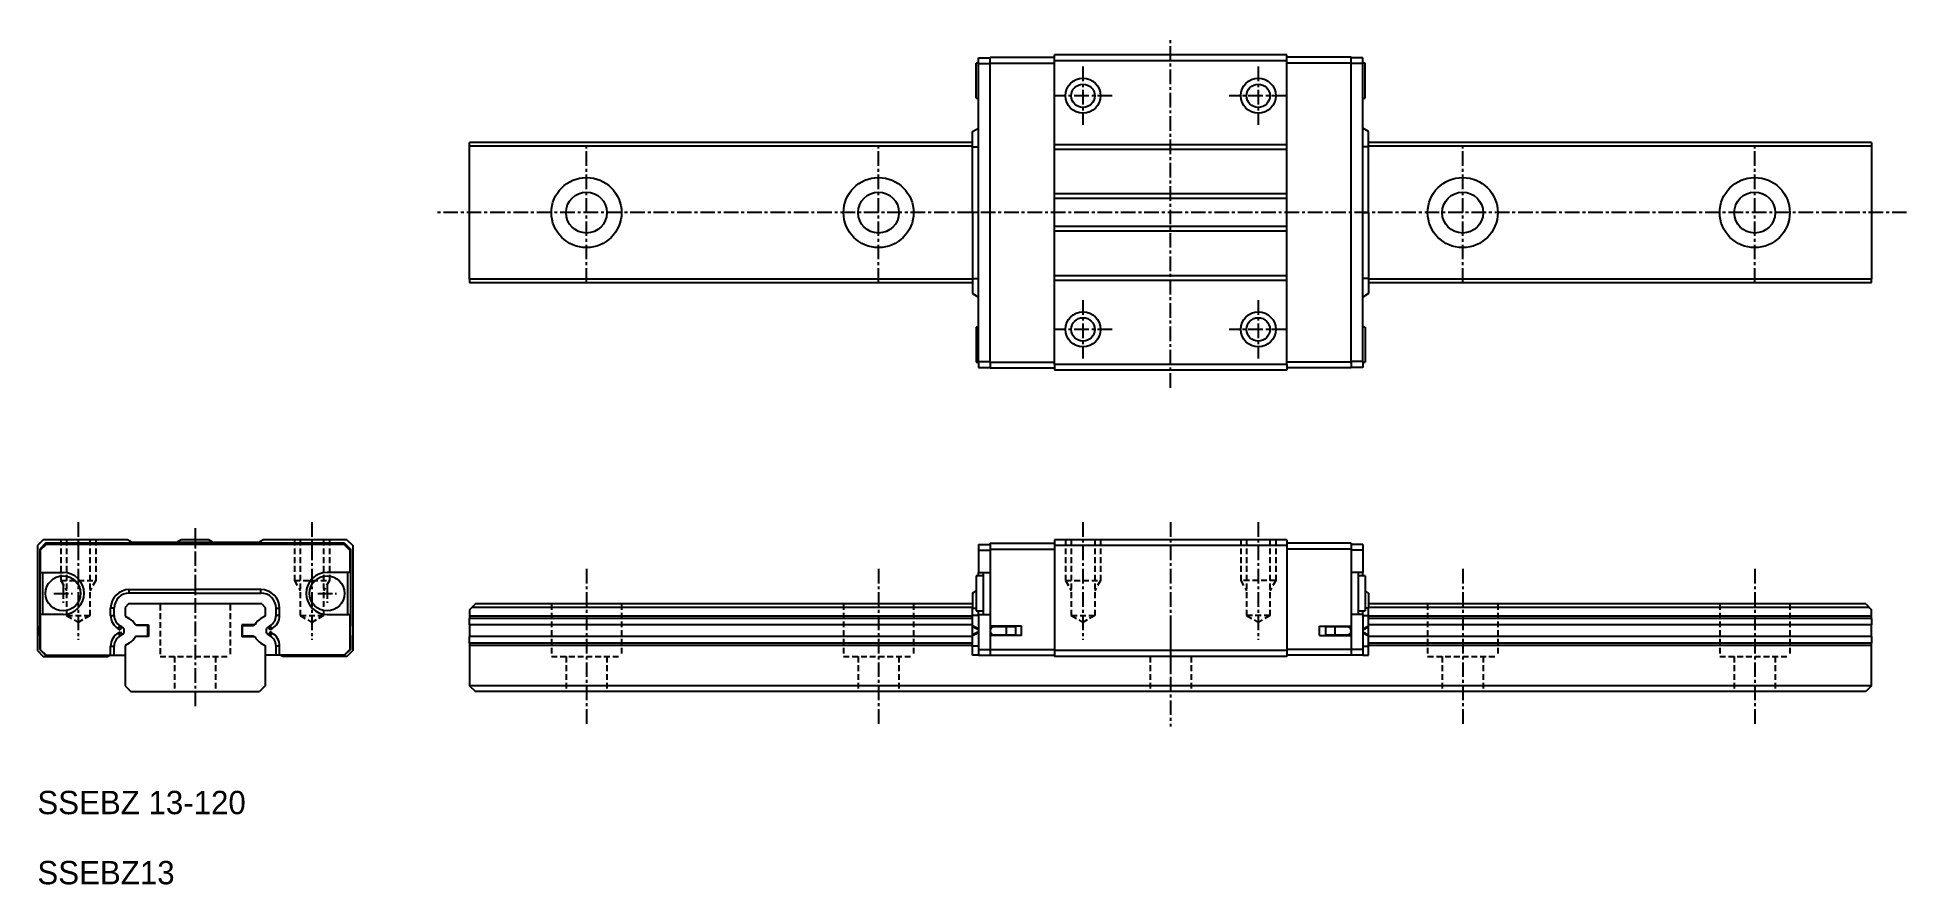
# Model space of a CAD drawing. Extents: x 10 to 170, y 10 to 83.
import ezdxf

# ---------------------------------------------------------------- set-up
doc = ezdxf.new("R2010")
doc.units = 0
doc.linetypes.add('CENTER', pattern=[2, 1.25, -0.25, 0.25, -0.25])
doc.linetypes.add('DASHED', pattern=[0.75, 0.5, -0.25])
doc.layers.get('0').update_dxf_attribs({"linetype": 'CONTINUOUS'})
doc.layers.add('CENTER', color=1, linetype='CENTER')

msp = doc.modelspace()

# ---------------------------------------------------------------- linework, layer by layer
at = {"color": 7, "linetype": 'CONTINUOUS'}
for p, q in [((90.35, 77.3), (90.35, 80.3)), ((90.55, 80.3), (90.35, 80.3)), ((90.55, 80.75), (91.55, 80.75)), ((90.55, 80.25), (90.55, 80.75)), ((90.55, 54.75), (90.55, 80.25)), ((90.55, 80.25), (91.55, 80.25)), ((91.55, 80.8), (97.05, 80.8)), ((91.55, 80.3), (91.55, 80.8)), ((91.55, 54.7), (91.55, 80.3)), ((91.55, 80.3), (97.05, 80.3)), ((116.95, 81), (97.05, 81)), ((97.05, 80.5), (97.05, 81)), ((97.05, 54.5), (97.05, 80.5)), ((116.95, 80.5), (97.05, 80.5)), ((116.95, 80.5), (116.95, 81)), ((122.45, 80.8), (116.95, 80.8)), ((116.95, 54.5), (116.95, 80.5)), ((122.45, 80.3), (116.95, 80.3)), ((122.45, 80.3), (122.45, 80.8)), ((123.45, 80.75), (122.45, 80.75)), ((122.45, 54.7), (122.45, 80.3)), ((123.45, 80.25), (122.45, 80.25)), ((123.45, 80.25), (123.45, 80.75)), ((123.65, 80.3), (123.45, 80.3)), ((123.45, 54.75), (123.45, 80.25)), ((123.65, 77.3), (123.65, 80.3)), ((90.35, 77.3), (90.55, 77.3)), ((123.45, 77.3), (123.65, 77.3)), ((90.05, 74.43), (90.55, 74.73)), ((90.05, 73.13), (90.05, 74.43)), ((123.95, 74.43), (123.45, 74.73)), ((123.95, 73.13), (123.95, 74.43)), ((90.05, 73.5), (47, 73.5)), ((47, 73.2), (47, 73.5)), ((90.05, 73.2), (47, 73.2)), ((47, 61.8), (47, 73.2)), ((90.05, 67.5), (90.05, 73.13)), ((90.05, 73.13), (90.55, 73.13)), ((116.95, 73.3), (97.05, 73.3)), ((116.95, 72.9), (97.05, 72.9)), ((123.95, 73.13), (123.45, 73.13)), ((167, 73.5), (123.95, 73.5)), ((167, 73.2), (123.95, 73.2)), ((123.95, 67.5), (123.95, 73.13)), ((167, 73.5), (167, 73.2)), ((167, 73.2), (167, 61.8)), ((116.95, 69.1), (97.05, 69.1)), ((90.05, 67.5), (90.05, 61.87)), ((90.55, 67.5), (90.05, 67.5)), ((116.95, 68.7), (97.05, 68.7)), ((123.45, 67.5), (123.95, 67.5)), ((123.95, 67.5), (123.95, 61.87)), ((116.95, 66.3), (97.05, 66.3)), ((116.95, 65.9), (97.05, 65.9)), ((90.05, 61.8), (47, 61.8)), ((47, 61.8), (47, 61.5)), ((90.05, 61.5), (47, 61.5)), ((90.05, 61.87), (90.05, 60.57)), ((90.05, 61.87), (90.55, 61.87)), ((116.95, 62.1), (97.05, 62.1)), ((116.95, 61.7), (97.05, 61.7)), ((123.95, 61.87), (123.45, 61.87)), ((123.95, 61.87), (123.95, 60.57)), ((167, 61.8), (123.95, 61.8)), ((167, 61.5), (123.95, 61.5)), ((167, 61.5), (167, 61.8)), ((90.05, 60.57), (90.55, 60.27)), ((123.95, 60.57), (123.45, 60.27)), ((90.35, 57.7), (90.35, 54.7)), ((90.55, 57.7), (90.35, 57.7)), ((123.65, 57.7), (123.45, 57.7)), ((123.65, 57.7), (123.65, 54.7)), ((90.35, 54.7), (90.55, 54.7)), ((90.55, 54.75), (91.55, 54.75)), ((90.55, 54.75), (90.55, 54.25)), ((91.55, 54.7), (97.05, 54.7)), ((91.55, 54.7), (91.55, 54.2)), ((116.95, 54.5), (97.05, 54.5)), ((97.05, 54.5), (97.05, 54)), ((122.45, 54.7), (116.95, 54.7)), ((116.95, 54.5), (116.95, 54)), ((123.45, 54.75), (122.45, 54.75)), ((122.45, 54.7), (122.45, 54.2)), ((123.45, 54.75), (123.45, 54.25)), ((123.45, 54.7), (123.65, 54.7)), ((90.55, 54.25), (91.55, 54.25)), ((91.55, 54.2), (97.05, 54.2)), ((116.95, 54), (97.05, 54)), ((122.45, 54.2), (116.95, 54.2)), ((123.45, 54.25), (122.45, 54.25)), ((10.5, 39.5), (10, 39)), ((10, 39), (10, 30)), ((10.7, 39.2), (10.2, 38.7)), ((10.2, 38.7), (10.2, 32.1)), ((10.75, 39.1), (10.25, 38.6)), ((10.25, 38.6), (10.25, 36.7)), ((17.7, 39.5), (10.5, 39.5)), ((36.3, 39.2), (10.7, 39.2)), ((36.25, 39.1), (10.75, 39.1)), ((18.1, 39.25), (17.7, 39.5)), ((28.9, 39.25), (18.1, 39.25)), ((22.3, 39.5), (21.9, 39.25)), ((24.7, 39.5), (22.3, 39.5)), ((24.7, 39.5), (25.1, 39.25)), ((28.9, 39.25), (29.3, 39.5)), ((36.5, 39.5), (29.3, 39.5)), ((36.25, 39.1), (36.75, 38.6)), ((36.3, 39.2), (36.8, 38.7)), ((36.5, 39.5), (37, 39)), ((36.75, 38.6), (36.75, 36.7)), ((36.8, 38.7), (36.8, 32.1)), ((37, 39), (37, 30)), ((90.55, 39.1), (91.55, 39.1)), ((90.55, 39.1), (90.55, 38.6)), ((90.55, 38.6), (90.55, 36.7)), ((90.55, 38.6), (91.55, 38.6)), ((91.55, 39.2), (97.05, 39.2)), ((91.55, 39.2), (91.55, 38.7)), ((91.55, 38.7), (91.55, 32.1)), ((91.55, 38.7), (97.05, 38.7)), ((116.95, 39.5), (97.05, 39.5)), ((97.05, 39.5), (97.05, 39)), ((116.95, 39), (97.05, 39)), ((97.05, 39), (97.05, 30)), ((116.95, 39.5), (116.95, 39)), ((122.45, 39.2), (116.95, 39.2)), ((116.95, 39), (116.95, 30)), ((122.45, 38.7), (116.95, 38.7)), ((122.45, 39.2), (122.45, 38.7)), ((123.45, 39.1), (122.45, 39.1)), ((122.45, 38.7), (122.45, 32.1)), ((123.45, 38.6), (122.45, 38.6)), ((123.45, 39.1), (123.45, 38.6)), ((123.45, 38.6), (123.45, 36.7)), ((10.25, 36.7), (12.2, 36.7)), ((10.45, 36.7), (10.45, 33.1)), ((17.87, 35.23), (23.5, 35.23)), ((17.87, 34.93), (17.87, 35.23)), ((29.13, 35.23), (23.5, 35.23)), ((23.5, 35.23), (23.5, 34.93)), ((29.13, 34.93), (29.13, 35.23)), ((36.75, 36.7), (34.8, 36.7)), ((36.55, 36.7), (36.55, 33.1)), ((90.35, 36.4), (90.35, 33.4)), ((90.95, 36.4), (90.35, 36.4)), ((90.55, 36.7), (91.55, 36.7)), ((90.55, 36.4), (90.55, 36.7)), ((90.95, 36.7), (90.95, 33.1)), ((123.45, 36.7), (122.45, 36.7)), ((123.05, 36.7), (123.05, 33.1)), ((123.65, 36.4), (123.05, 36.4)), ((123.45, 36.4), (123.45, 36.7)), ((123.65, 36.4), (123.65, 33.4)), ((16.27, 33.005322), (16.27, 33.63)), ((16.57, 33.63), (16.27, 33.63)), ((16.57, 33.005322), (16.57, 33.63)), ((17.8, 34), (17.5, 33.7)), ((17.5, 33.7), (17.5, 32.964907)), ((29.2, 34), (17.8, 34)), ((23.5, 34.93), (17.87, 34.93)), ((23.5, 34.93), (29.13, 34.93)), ((29.2, 34), (29.5, 33.7)), ((29.5, 33.7), (29.5, 32.964907)), ((30.43, 33.63), (30.73, 33.63)), ((30.43, 33.005322), (30.43, 33.63)), ((30.73, 33.005322), (30.73, 33.63)), ((47.5, 34), (47, 33.5)), ((90.05, 33.7), (47.2, 33.7)), ((90.05, 34), (47.5, 34)), ((90.05, 34.93), (90.35, 35.11)), ((90.05, 34.93), (90.05, 33.63)), ((90.05, 33.63), (90.35, 33.63)), ((90.05, 33.005322), (90.05, 33.63)), ((123.95, 34.93), (123.65, 35.11)), ((123.95, 33.63), (123.65, 33.63)), ((123.95, 34.93), (123.95, 33.63)), ((166.5, 34), (123.95, 34)), ((166.8, 33.7), (123.95, 33.7)), ((123.95, 33.005322), (123.95, 33.63)), ((166.5, 34), (167, 33.5)), ((10.2, 32.1), (10.25, 32.1)), ((10.2, 31.3), (10.2, 32.1)), ((10.25, 33.1), (10.25, 30.1)), ((12.2, 33.1), (10.25, 33.1)), ((16.27, 33.005322), (16.57, 33.005322)), ((16.92, 31.879489), (17.07, 32.139296)), ((17.230883, 32.04641), (17.07, 32.139296)), ((17.080883, 31.786603), (17.230883, 32.04641)), ((17.5, 32.964907), (17.8685, 32.752154)), ((18.388805, 32.2), (19.5, 32.2)), ((18.466567, 32.200044), (18.488891, 32.150002)), ((19.45, 32.15), (18.488886, 32.15)), ((19.45, 31.25), (19.45, 32.15)), ((19.5, 32.2), (19.5, 31.2)), ((28.611195, 32.2), (27.5, 32.2)), ((27.5, 32.2), (27.5, 31.2)), ((27.55, 32.15), (28.511114, 32.15)), ((27.55, 31.25), (27.55, 32.15)), ((28.533433, 32.200044), (28.511109, 32.150002)), ((29.5, 32.964907), (29.1315, 32.752154)), ((29.769117, 32.04641), (29.93, 32.139296)), ((29.919117, 31.786603), (29.769117, 32.04641)), ((30.08, 31.879489), (29.93, 32.139296)), ((30.73, 33.005322), (30.43, 33.005322)), ((34.8, 33.1), (36.75, 33.1)), ((36.75, 33.1), (36.75, 30.1)), ((36.8, 32.1), (36.75, 32.1)), ((36.8, 31.3), (36.8, 32.1)), ((47, 33.5), (47, 32.964907)), ((90.05, 32.964907), (47, 32.964907)), ((47, 32.964907), (47, 32.752154)), ((90.05, 32.752154), (47, 32.752154)), ((47, 32.2), (47, 32.752154)), ((90.05, 32.2), (47, 32.2)), ((47, 32.2), (47, 31.2)), ((90.05, 32.139296), (90.05, 33.005322)), ((90.55, 33.005322), (90.05, 33.005322)), ((90.05, 32.04641), (90.05, 32.139296)), ((90.55, 31.879489), (90.05, 32.139296)), ((90.05, 31.35359), (90.05, 32.04641)), ((90.55, 31.786603), (90.05, 32.04641)), ((90.35, 33.4), (90.95, 33.4)), ((90.55, 33.1), (90.55, 33.4)), ((90.55, 33.1), (90.55, 30.1)), ((90.55, 33.1), (91.55, 33.1)), ((94.25, 32.1), (91.55, 32.1)), ((91.55, 32.1), (91.55, 31.3)), ((92.95, 32.05), (91.9, 32.05)), ((92.35, 32.05), (92.35, 32.1)), ((92.810586, 32.05), (92.810586, 32.1)), ((93.75, 32.05), (92.95, 32.05)), ((92.95, 31.7), (92.95, 32.05)), ((93.75, 31.7), (93.75, 32.05)), ((94.25, 31.3), (94.25, 32.1)), ((119.75, 32.1), (122.45, 32.1)), ((119.75, 31.3), (119.75, 32.1)), ((120.25, 32.05), (120.25, 31.7)), ((121.05, 32.05), (120.25, 32.05)), ((122.1, 32.05), (121.05, 32.05)), ((121.05, 32.05), (121.05, 31.7)), ((121.189414, 32.05), (121.189414, 32.1)), ((121.65, 32.05), (121.65, 32.1)), ((123.45, 33.1), (122.45, 33.1)), ((122.45, 32.1), (122.45, 31.3)), ((123.05, 33.4), (123.65, 33.4)), ((123.45, 33.1), (123.45, 33.4)), ((123.45, 33.1), (123.45, 30.1)), ((123.45, 33.005322), (123.95, 33.005322)), ((123.45, 31.879489), (123.95, 32.139296)), ((123.45, 31.786603), (123.95, 32.04641)), ((123.95, 32.139296), (123.95, 33.005322)), ((167, 32.964907), (123.95, 32.964907)), ((167, 32.752154), (123.95, 32.752154)), ((167, 32.2), (123.95, 32.2)), ((123.95, 32.04641), (123.95, 32.139296)), ((123.95, 31.35359), (123.95, 32.04641)), ((167, 32.964907), (167, 33.5)), ((167, 32.752154), (167, 32.964907)), ((167, 32.752154), (167, 32.2)), ((167, 31.2), (167, 32.2)), ((10.2, 31.3), (10.2, 30.1)), ((10.2, 31.3), (10.25, 31.3)), ((16.92, 31.879489), (17.080883, 31.786603)), ((16.92, 31.520511), (17.075238, 31.610138)), ((16.92, 31.520511), (17.07, 31.260704)), ((17.07, 31.260704), (17.230883, 31.35359)), ((17.075238, 31.610138), (17.08675, 31.616785)), ((17.080994, 31.613206), (17.075238, 31.610138)), ((17.081105, 31.786475), (17.080883, 31.786603)), ((17.086638, 31.61671), (17.080994, 31.613206)), ((17.080994, 31.613206), (17.230883, 31.35359)), ((17.8685, 30.647846), (17.5, 30.435093)), ((17.5, 30.435093), (17.5, 27)), ((19.5, 31.2), (18.388805, 31.2)), ((18.466567, 31.199956), (18.488891, 31.249998)), ((18.488886, 31.25), (19.45, 31.25)), ((27.5, 31.2), (28.611195, 31.2)), ((28.511114, 31.25), (27.55, 31.25)), ((28.533433, 31.199956), (28.511109, 31.249998)), ((29.1315, 30.647846), (29.5, 30.435093)), ((29.5, 30.435093), (29.5, 27)), ((29.919006, 31.613206), (29.769117, 31.35359)), ((29.93, 31.260704), (29.769117, 31.35359)), ((29.924762, 31.610138), (29.91325, 31.616785)), ((29.913362, 31.61671), (29.919006, 31.613206)), ((29.918895, 31.786475), (29.919117, 31.786603)), ((29.919006, 31.613206), (29.924762, 31.610138)), ((30.08, 31.879489), (29.919117, 31.786603)), ((30.08, 31.520511), (29.924762, 31.610138)), ((30.08, 31.520511), (29.93, 31.260704)), ((36.8, 31.3), (36.75, 31.3)), ((36.8, 31.3), (36.8, 30.1)), ((90.05, 31.2), (47, 31.2)), ((47, 30.647846), (47, 31.2)), ((90.05, 30.647846), (47, 30.647846)), ((47, 30.647846), (47, 30.435093)), ((90.05, 30.435093), (47, 30.435093)), ((47, 30.435093), (47, 27)), ((90.549632, 31.613206), (90.05, 31.35359)), ((90.55, 31.520511), (90.05, 31.260704)), ((90.05, 31.260704), (90.05, 31.35359)), ((90.05, 30.394678), (90.05, 31.260704)), ((90.549632, 31.613206), (90.55, 31.610138)), ((94.25, 31.3), (91.55, 31.3)), ((91.55, 31.3), (91.55, 30.1)), ((91.9, 31.35), (92.95, 31.35)), ((92.35, 31.3), (92.35, 31.35)), ((92.810586, 31.3), (92.810586, 31.35)), ((92.95, 31.35), (92.95, 31.7)), ((92.95, 31.35), (93.75, 31.35)), ((93.75, 31.35), (93.75, 31.7)), ((119.75, 31.3), (122.45, 31.3)), ((120.25, 31.7), (120.25, 31.35)), ((120.25, 31.35), (121.05, 31.35)), ((121.05, 31.7), (121.05, 31.35)), ((121.05, 31.35), (122.1, 31.35)), ((121.189414, 31.3), (121.189414, 31.35)), ((121.65, 31.3), (121.65, 31.35)), ((122.45, 31.3), (122.45, 30.1)), ((123.450368, 31.613206), (123.45, 31.610138)), ((123.45, 31.520511), (123.95, 31.260704)), ((123.450368, 31.613206), (123.95, 31.35359)), ((123.95, 31.260704), (123.95, 31.35359)), ((123.95, 30.394678), (123.95, 31.260704)), ((167, 31.2), (123.95, 31.2)), ((167, 30.647846), (123.95, 30.647846)), ((167, 30.435093), (123.95, 30.435093)), ((167, 31.2), (167, 30.647846)), ((167, 30.435093), (167, 30.647846)), ((167, 27), (167, 30.435093)), ((10, 30), (10.5, 29.5)), ((10.2, 30.1), (10.7, 29.6)), ((10.25, 30.1), (10.75, 29.6)), ((10.5, 29.5), (16, 29.5)), ((10.7, 29.6), (10.75, 29.6)), ((10.75, 29.6), (16.27, 29.6)), ((16, 29.5), (16.22, 29.6)), ((16.27, 29.6), (16.27, 30.394678)), ((16.27, 30.394678), (16.57, 30.394678)), ((16.27, 29.6), (16.57, 29.6)), ((16.57, 29.6), (16.57, 30.394678)), ((16.57, 29.6), (17.5, 29.6)), ((30.43, 29.6), (29.5, 29.6)), ((30.43, 29.6), (30.43, 30.394678)), ((30.73, 30.394678), (30.43, 30.394678)), ((30.73, 29.6), (30.43, 29.6)), ((30.73, 29.6), (30.73, 30.394678)), ((36.25, 29.6), (30.73, 29.6)), ((31, 29.5), (30.78, 29.6)), ((36.5, 29.5), (31, 29.5)), ((36.75, 30.1), (36.25, 29.6)), ((36.3, 29.6), (36.25, 29.6)), ((36.8, 30.1), (36.3, 29.6)), ((37, 30), (36.5, 29.5)), ((90.05, 29.6), (90.05, 30.394678)), ((90.55, 30.394678), (90.05, 30.394678)), ((90.55, 29.6), (90.05, 29.6)), ((90.55, 30.1), (91.55, 30.1)), ((90.55, 30.1), (90.55, 29.6)), ((90.55, 29.6), (91.55, 29.6)), ((91.55, 30.1), (97.05, 30.1)), ((91.55, 30.1), (91.55, 29.6)), ((91.55, 29.6), (97.05, 29.6)), ((116.95, 30), (97.05, 30)), ((97.05, 30), (97.05, 29.5)), ((116.95, 29.5), (97.05, 29.5)), ((122.45, 30.1), (116.95, 30.1)), ((116.95, 30), (116.95, 29.5)), ((122.45, 29.6), (116.95, 29.6)), ((122.45, 30.1), (122.45, 29.6)), ((123.45, 30.1), (122.45, 30.1)), ((123.45, 29.6), (122.45, 29.6)), ((123.45, 30.394678), (123.95, 30.394678)), ((123.45, 30.1), (123.45, 29.6)), ((123.45, 29.6), (123.95, 29.6)), ((123.95, 29.6), (123.95, 30.394678)), ((17.5, 27), (18, 26.5)), ((18, 26.5), (29, 26.5)), ((29.5, 27), (29, 26.5)), ((167, 27), (47, 27)), ((47, 27), (47.5, 26.5)), ((166.5, 26.5), (47.5, 26.5)), ((167, 27), (166.5, 26.5))]:
    msp.add_line(p, q, dxfattribs=at)
at = {"color": 3, "linetype": 'DASHED'}
for p, q in [((12, 39.5), (12, 36)), ((12.5, 39.5), (12.5, 33)), ((14.5, 39.5), (14.5, 33)), ((15, 39.5), (15, 36)), ((32, 39.5), (32, 36)), ((32.5, 39.5), (32.5, 33)), ((34.5, 39.5), (34.5, 33)), ((35, 39.5), (35, 36)), ((98, 39.5), (98, 36)), ((98.5, 39.5), (98.5, 33)), ((100.5, 39.5), (100.5, 33)), ((101, 39.5), (101, 36)), ((113, 39.5), (113, 36)), ((113.5, 39.5), (113.5, 33)), ((115.5, 39.5), (115.5, 33)), ((116, 39.5), (116, 36)), ((12, 36), (15, 36)), ((12, 36), (12.5, 35.133975)), ((15, 36), (14.5, 35.133975)), ((32, 36), (35, 36)), ((32, 36), (32.5, 35.133975)), ((35, 36), (34.5, 35.133975)), ((98, 36), (101, 36)), ((98, 36), (98.5, 35.133975)), ((101, 36), (100.5, 35.133975)), ((116, 36), (113, 36)), ((113, 36), (113.5, 35.133975)), ((116, 36), (115.5, 35.133975)), ((20.5, 33.95), (20.5, 29.5)), ((26.5, 33.95), (26.5, 29.5)), ((54, 34), (54, 29.5)), ((60, 34), (60, 29.5)), ((79, 34), (79, 29.5)), ((85, 34), (85, 29.5)), ((129, 34), (129, 29.5)), ((135, 34), (135, 29.5)), ((154, 34), (154, 29.5)), ((160, 34), (160, 29.5)), ((12.5, 33), (14.5, 33)), ((12.5, 33), (13.5, 32.42265)), ((14.5, 33), (13.5, 32.42265)), ((32.5, 33), (33.5, 32.42265)), ((32.5, 33), (34.5, 33)), ((34.5, 33), (33.5, 32.42265)), ((98.5, 33), (99.5, 32.42265)), ((98.5, 33), (100.5, 33)), ((100.5, 33), (99.5, 32.42265)), ((113.5, 33), (114.5, 32.42265)), ((115.5, 33), (113.5, 33)), ((115.5, 33), (114.5, 32.42265)), ((20.5, 29.5), (26.5, 29.5)), ((21.75, 29.5), (21.75, 26.5)), ((25.25, 29.5), (25.25, 26.5)), ((54, 29.5), (60, 29.5)), ((55.25, 29.5), (55.25, 26.5)), ((58.75, 29.5), (58.75, 26.5)), ((79, 29.5), (85, 29.5)), ((80.25, 29.5), (80.25, 26.5)), ((83.75, 29.5), (83.75, 26.5)), ((105.25, 29.5), (105.25, 26.5)), ((108.75, 29.5), (108.75, 26.5)), ((129, 29.5), (135, 29.5)), ((130.25, 29.5), (130.25, 26.5)), ((133.75, 29.5), (133.75, 26.5)), ((154, 29.5), (160, 29.5)), ((155.25, 29.5), (155.25, 26.5)), ((158.75, 29.5), (158.75, 26.5))]:
    msp.add_line(p, q, dxfattribs=at)
at = {"color": 3, "linetype": 'CONTINUOUS'}
for centre in [(99.5, 77.5), (114.5, 77.5), (99.5, 57.5), (114.5, 57.5)]:
    msp.add_circle(centre, 1.5, dxfattribs=at)
at = {"color": 7, "linetype": 'CONTINUOUS'}
for centre, radius in [((99.5, 77.5), 1), ((114.5, 77.5), 1), ((57, 67.5), 3), ((82, 67.5), 3), ((132, 67.5), 3), ((157, 67.5), 3), ((57, 67.5), 1.75), ((82, 67.5), 1.75), ((132, 67.5), 1.75), ((157, 67.5), 1.75), ((99.5, 57.5), 1), ((114.5, 57.5), 1), ((12.2, 34.9), 1.5), ((34.8, 34.9), 1.5)]:
    msp.add_circle(centre, radius, dxfattribs=at)
for centre, radius, start, end in [((12.2, 34.9), 1.8, 270, 90), ((17.870023, 33.629977), 1.600023, 90.000833, 179.999167), ((29.129977, 33.629977), 1.600023, 0.000833, 89.999167), ((34.8, 34.9), 1.8, 90, 270), ((17.87, 33.63), 1.3, 90, 180), ((29.13, 33.63), 1.3, 0, 90), ((17.57, 33.005322), 1.3, 180, 240), ((17.57, 33.005322), 1, 180, 240), ((17.030883, 31.7), 0.4, 300, 60), ((17.2085, 31.609), 1.32, 26.597961, 60), ((29.7915, 31.609), 1.32, 120, 153.402039), ((29.969117, 31.7), 0.4, 120, 240), ((29.43, 33.005322), 1, 300, 0), ((29.43, 33.005322), 1.3, 300, 0), ((91.9, 31.7), 0.35, 90, 180), ((122.1, 31.7), 0.35, 0, 90), ((17.57, 30.394678), 1.3, 120, 180), ((17.57, 30.394678), 1, 120, 180), ((17.2085, 31.791), 1.32, 300, 333.402039), ((29.7915, 31.791), 1.32, 206.597961, 240), ((29.43, 30.394678), 1, 0, 60), ((29.43, 30.394678), 1.3, 0, 60), ((91.9, 31.7), 0.35, 180, 270), ((122.1, 31.7), 0.35, 270, 0)]:
    msp.add_arc(centre, radius, start, end, dxfattribs=at)
at = {"layer": 'CENTER', "color": 1, "linetype": 'CENTER'}
for p, q in [((107, 52.5), (107, 82.5)), ((99.5, 80), (99.5, 75)), ((114.5, 80), (114.5, 75)), ((102, 77.5), (97.1, 77.5)), ((116.9, 77.5), (112, 77.5)), ((57, 61.5), (57, 73.5)), ((82, 61.5), (82, 73.5)), ((132, 61.5), (132, 73.5)), ((157, 61.5), (157, 73.5)), ((170, 67.5), (44, 67.5)), ((99.5, 60), (99.5, 55)), ((114.5, 60), (114.5, 55)), ((102, 57.5), (97.1, 57.5)), ((116.9, 57.5), (112, 57.5)), ((13.5, 41), (13.5, 30.92265)), ((23.5, 40.5), (23.5, 25)), ((33.5, 41), (33.5, 30.92265)), ((99.5, 41), (99.5, 30.92265)), ((107, 41), (107, 28)), ((114.5, 41), (114.5, 30.92265)), ((57, 37), (57, 23.5)), ((82, 37), (82, 23.5)), ((132, 37), (132, 23.5)), ((157, 37), (157, 23.5)), ((12.2, 35.7), (12.2, 34.1)), ((34.8, 35.7), (34.8, 34.1)), ((11.4, 34.9), (13, 34.9)), ((34, 34.9), (35.6, 34.9)), ((107, 31.746935), (107, 23.5))]:
    msp.add_line(p, q, dxfattribs=at)

# ---------------------------------------------------------------- texts
at = {"color": 7, "linetype": 'CONTINUOUS'}
for s, p in [('SSEBZ 13-120', (10, 16)), ('SSEBZ13', (10, 10))]:
    msp.add_text(s, height=2, dxfattribs=at).set_placement(p)

doc.saveas('drawing.dxf')
